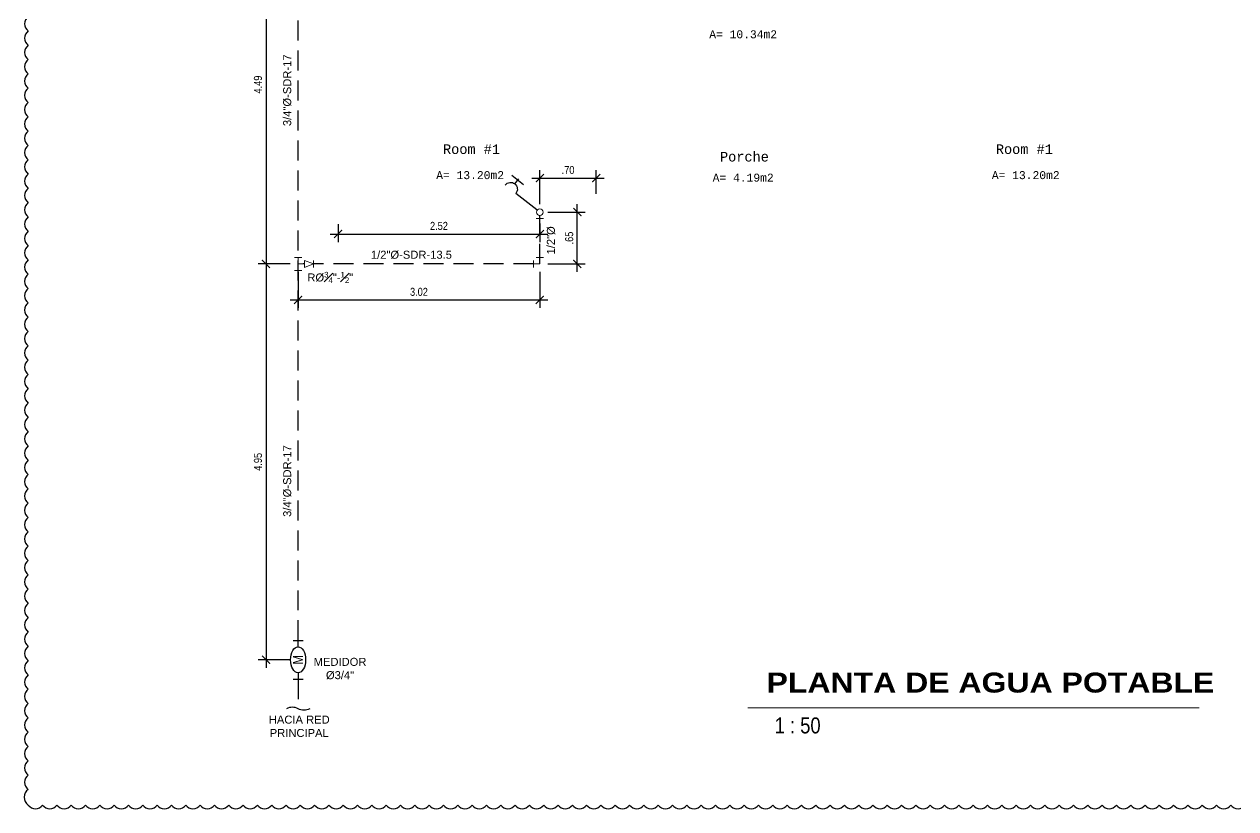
# Model space of a CAD drawing. Header units: metres. Extents: x 2 to 147, y 24 to 94.
# Drawn here: x 30.37 to 45.51, y 23.52 to 33.33 of the extents above; entities that cross this region are included whole.
import ezdxf
from ezdxf.enums import TextEntityAlignment as Align

# ---------------------------------------------------------------- set-up
doc = ezdxf.new("R2010")
doc.units = ezdxf.units.M
doc.header["$MEASUREMENT"] = 0
doc.header["$PDMODE"] = 35
for name, pattern in [('CONTINOUS', [0]), ('CONTINUA', [0]), ('HIDDEN', [0.375, 0.25, -0.125])]:
    doc.linetypes.add(name, pattern=pattern)
doc.layers.get('Defpoints').update_dxf_attribs({"color": 171})
for name, color, linetype in [('002-TextoAmbiente', 1, 'Continuous'), ('A POT', 4, 'HIDDEN'), ('A POT iso', 4, 'HIDDEN'), ('A RES textos', 2, 'Continuous'), ('AP TEXTOS', 2, 'Continuous'), ('TEXTOS', 2, 'Continuous')]:
    doc.layers.add(name, color=color, linetype=linetype)
doc.layers.add('A POT accesorios', color=3, linetype='Continuous', lineweight=18)
doc.styles.add('Architect Hand_2', font='ARIALN.TTF', dxfattribs={"height": 0.003953})
doc.styles.add('ARIAL', font='arial.ttf')
doc.styles.add('Arial Black_4', font='', dxfattribs={"height": 0.005})
doc.styles.add('COTAS', font='ARIALN.TTF')
doc.styles.add('NOTAS', font='ARIALN.TTF')
doc.styles.add('romans', font='romans.shx', dxfattribs={"height": 1.8})
doc.styles.get('Arial Black_4').set_extended_font_data('Arial Black', bold=True)
doc.dimstyles.new('ESC-50', dxfattribs={"dimtxt": 0.1, "dimasz": 0.1, "dimexe": 0.1, "dimexo": 0.1, "dimgap": 0.05, "dimtad": 1, "dimzin": 4, "dimdsep": 46, "dimtxsty": 'COTAS', "dimblk": 'ARCHTICK', "dimcen": 0.1, "dimdle": 0.1, "dimclrd": 1, "dimclre": 1, "dimclrt": 2, "dimazin": 0, "dimtfac": 0.75, "dimtmove": 1, "dimatfit": 3, "dimldrblk": 'FLE', "dimfxl": 0.1, "dimtvp": 1.5, "dimtfill": 1, "dimtolj": 1, "dimtzin": 0, "dimarcsym": 0})

# ---------------------------------------------------------------- blocks, each defined once
blk = doc.blocks.new('MEDIDOR')
at = {"color": 0, "linetype": 'CONTINUA'}
for p, q in [((-0.051, 0), (0.051, 0)), ((0, -0.063), (0, 0)), ((0, -0.324), (0, -0.387)), ((-0.051, -0.387), (0.051, -0.387))]:
    blk.add_line(p, q, dxfattribs=at)
blk.add_ellipse((0, -0.194), major_axis=(0, 0.13), ratio=0.578947, dxfattribs=at)
at = {"color": 0, "style": 'NOTAS'}
blk.add_text('M', height=0.1, rotation=90, dxfattribs=at).set_placement((0, -0.194), align=Align.MIDDLE_CENTER)
blk = doc.blocks.new('A$C651ad4a3')
at = {"color": 0}
blk.add_wipeout([(-0.045, 0), (0.045, 0), (0, -0.113)], dxfattribs=at)
blk.add_lwpolyline([(-0.045, 0), (0, -0.113), (0.045, 0)], close=True, dxfattribs=at)
blk.add_lwpolyline([(-0.045, -0.113), (0.045, -0.113)], dxfattribs=at)
blk = doc.blocks.new('A$C4c8fdb71')
at = {"color": 0}
for points in [[(0.045, 0.081), (-0.045, 0.081)], [(0, 0.081), (0, -0.081)], [(0, 0), (0.081, 0)], [(0.081, 0.045), (0.081, -0.045)], [(0.045, -0.081), (-0.045, -0.081)]]:
    blk.add_lwpolyline(points, dxfattribs=at)
blk = doc.blocks.new('A$C2AB82CD6')
at = {"color": 0, "linetype": 'Continuous'}
for p, q in [((0.0482, 0.1094), (0.0879, 0.1491)), ((0.0807, 0.1166), (0.0636, 0.1337)), ((0, 0), (0.0807, 0.0807))]:
    blk.add_line(p, q, dxfattribs=at)
blk.add_arc((0.0986, 0.0986), 0.0254, 45, 225, dxfattribs=at)
blk = doc.blocks.new('A$C1b8cae82')
blk.add_wipeout([(0, 0.042), (0.011, 0.041), (0.021, 0.037), (0.03, 0.03), (0.037, 0.021), (0.041, 0.011), (0.042, 0), (0.041, -0.011), (0.037, -0.021), (0.03, -0.03), (0.021, -0.037), (0.011, -0.041), (0, -0.042), (-0.011, -0.041), (-0.021, -0.037), (-0.03, -0.03), (-0.037, -0.021), (-0.041, -0.011), (-0.042, 0), (-0.041, 0.011), (-0.037, 0.021), (-0.03, 0.03), (-0.021, 0.037), (-0.011, 0.041)])
at = {"color": 0, "linetype": 'Continuous'}
for points in [[(-0.045, 0.081), (0.045, 0.081)], [(0, 0.042), (0, 0.081)]]:
    blk.add_lwpolyline(points, dxfattribs=at)
blk.add_circle((0, 0), 0.0424, dxfattribs=at)
blk = doc.blocks.new('A$C6b87ac3d')
at = {"color": 0}
for points in [[(0.045, 0.081), (-0.045, 0.081)], [(0, 0.081), (0, 0), (0.081, 0)], [(0.081, 0.045), (0.081, -0.045)]]:
    blk.add_lwpolyline(points, dxfattribs=at)
blk = doc.blocks.new('_ARCHTICK')
at = {"color": 0, "linetype": 'ByBlock', "const_width": 0.15}
blk.add_lwpolyline([(-0.5, -0.5), (0.5, 0.5)], dxfattribs=at)
blk = doc.blocks.new('*D213')
at = {"layer": 'A RES textos', "color": 1, "lineweight": -2, "transparency": 16777216}
for p, q in [((33.794, 30.234), (33.794, 29.784)), ((36.816, 30.234), (36.816, 29.784)), ((33.694, 29.884), (36.916, 29.884))]:
    blk.add_line(p, q, dxfattribs=at)
at = {"layer": 'Defpoints', "color": 0, "transparency": 16777216}
for p in [(33.794, 30.334), (36.816, 30.334), (36.816, 29.884)]:
    blk.add_point(p, dxfattribs=at)
at = {"layer": 'A RES textos', "color": 1, "lineweight": -2, "transparency": 16777216, "xscale": 0.1, "yscale": 0.1, "zscale": 0.1, "rotation": 180}
blk.add_blockref('_ARCHTICK', (33.794, 29.884), dxfattribs=at)
at = {"layer": 'A RES textos', "color": 1, "lineweight": -2, "transparency": 16777216, "xscale": 0.1, "yscale": 0.1, "zscale": 0.1}
blk.add_blockref('_ARCHTICK', (36.816, 29.884), dxfattribs=at)
at = {"layer": 'A RES textos', "color": 2, "transparency": 16777216, "insert": (35.305, 29.985), "char_height": 0.1, "attachment_point": 5, "style": 'COTAS', "bg_fill": 3, "box_fill_scale": 1.25, "bg_fill_color": 256, "bg_fill_true_color": 13158600, "bg_fill_transparency": 0}
blk.add_mtext('\\A1;3.02', dxfattribs=at)
blk = doc.blocks.new('FLE')
at = {"linetype": 'Continuous'}
h = blk.add_hatch(color=2, dxfattribs=at)
h.paths.add_polyline_path([(-0.57, -0.62), (-0.42, -0.71), (0, 0), (-0.2, 0)])
h.paths.add_polyline_path([(-0.42, 0.71), (-0.57, 0.62), (-0.2, 0), (0, 0)])
at = {"color": 1, "linetype": 'Continuous'}
for p, q in [((0, 0), (-1, 0)), ((-0.31, 0.77), (-0.69, 0.55)), ((-0.2, 0), (-0.64, 0.73)), ((-0.2, 0), (-0.64, -0.73)), ((0.07, -0.11), (-0.49, 0.82)), ((0.07, 0.11), (-0.49, -0.82)), ((-0.69, -0.55), (-0.31, -0.77))]:
    blk.add_line(p, q, dxfattribs=at)
blk = doc.blocks.new('*D214')
at = {"layer": 'A RES textos', "color": 1, "lineweight": -2, "transparency": 16777216}
for p, q in [((37.284, 30.234), (37.284, 31.082)), ((36.916, 30.982), (37.384, 30.982)), ((36.916, 30.334), (37.384, 30.334))]:
    blk.add_line(p, q, dxfattribs=at)
at = {"layer": 'Defpoints', "color": 0, "transparency": 16777216}
for p in [(36.816, 30.982), (37.284, 30.982), (36.816, 30.334)]:
    blk.add_point(p, dxfattribs=at)
at = {"layer": 'A RES textos', "color": 1, "lineweight": -2, "transparency": 16777216, "xscale": 0.1, "yscale": 0.1, "zscale": 0.1}
for p, rotation in [((37.284, 30.982), 90), ((37.284, 30.334), 270)]:
    blk.add_blockref('_ARCHTICK', p, dxfattribs=dict(at, rotation=rotation))
at = {"layer": 'A RES textos', "color": 2, "transparency": 16777216, "insert": (37.183, 30.658), "char_height": 0.1, "attachment_point": 5, "rotation": 90, "style": 'COTAS', "bg_fill": 3, "box_fill_scale": 1.25, "bg_fill_color": 256, "bg_fill_true_color": 13158600, "bg_fill_transparency": 0}
blk.add_mtext('\\A1;.65', dxfattribs=at)
blk = doc.blocks.new('*D215')
at = {"layer": 'A RES textos', "color": 1, "lineweight": -2, "transparency": 16777216}
for p, q in [((34.294, 30.832), (34.294, 30.608)), ((36.816, 30.839), (36.816, 30.608)), ((34.194, 30.708), (36.916, 30.708))]:
    blk.add_line(p, q, dxfattribs=at)
at = {"layer": 'Defpoints', "color": 0, "transparency": 16777216}
for p in [(34.294, 30.932), (36.816, 30.939), (36.816, 30.708)]:
    blk.add_point(p, dxfattribs=at)
at = {"layer": 'A RES textos', "color": 1, "lineweight": -2, "transparency": 16777216, "xscale": 0.1, "yscale": 0.1, "zscale": 0.1, "rotation": 180}
blk.add_blockref('_ARCHTICK', (34.294, 30.708), dxfattribs=at)
at = {"layer": 'A RES textos', "color": 1, "lineweight": -2, "transparency": 16777216, "xscale": 0.1, "yscale": 0.1, "zscale": 0.1}
blk.add_blockref('_ARCHTICK', (36.816, 30.708), dxfattribs=at)
at = {"layer": 'A RES textos', "color": 2, "transparency": 16777216, "insert": (35.555, 30.809), "char_height": 0.1, "attachment_point": 5, "style": 'COTAS', "bg_fill": 3, "box_fill_scale": 1.25, "bg_fill_color": 256, "bg_fill_true_color": 13158600, "bg_fill_transparency": 0}
blk.add_mtext('\\A1;2.52', dxfattribs=at)
blk = doc.blocks.new('*D216')
at = {"layer": 'A RES textos', "color": 1, "lineweight": -2, "transparency": 16777216}
for p, q in [((36.816, 31.082), (36.816, 31.507)), ((37.521, 31.21), (37.521, 31.507)), ((36.716, 31.407), (37.621, 31.407))]:
    blk.add_line(p, q, dxfattribs=at)
at = {"layer": 'Defpoints', "color": 0, "transparency": 16777216}
for p in [(37.521, 31.407), (37.521, 31.11), (36.816, 30.982)]:
    blk.add_point(p, dxfattribs=at)
at = {"layer": 'A RES textos', "color": 1, "lineweight": -2, "transparency": 16777216, "xscale": 0.1, "yscale": 0.1, "zscale": 0.1, "rotation": 180}
blk.add_blockref('_ARCHTICK', (36.816, 31.407), dxfattribs=at)
at = {"layer": 'A RES textos', "color": 1, "lineweight": -2, "transparency": 16777216, "xscale": 0.1, "yscale": 0.1, "zscale": 0.1}
blk.add_blockref('_ARCHTICK', (37.521, 31.407), dxfattribs=at)
at = {"layer": 'A RES textos', "color": 2, "transparency": 16777216, "insert": (37.168, 31.508), "char_height": 0.1, "attachment_point": 5, "style": 'COTAS', "bg_fill": 3, "box_fill_scale": 1.25, "bg_fill_color": 256, "bg_fill_true_color": 13158600, "bg_fill_transparency": 0}
blk.add_mtext('\\A1;.70', dxfattribs=at)
blk = doc.blocks.new('*D232')
at = {"layer": 'A RES textos', "color": 1, "lineweight": -2, "transparency": 16777216}
for p, q in [((33.394, 34.92), (33.394, 30.234)), ((33.694, 34.82), (33.294, 34.82)), ((33.694, 30.334), (33.294, 30.334))]:
    blk.add_line(p, q, dxfattribs=at)
at = {"layer": 'Defpoints', "color": 0, "transparency": 16777216}
for p in [(33.794, 34.82), (33.394, 30.334), (33.794, 30.334)]:
    blk.add_point(p, dxfattribs=at)
at = {"layer": 'A RES textos', "color": 1, "lineweight": -2, "transparency": 16777216, "xscale": 0.1, "yscale": 0.1, "zscale": 0.1}
for p, rotation in [((33.394, 34.82), 90), ((33.394, 30.334), 270)]:
    blk.add_blockref('_ARCHTICK', p, dxfattribs=dict(at, rotation=rotation))
at = {"layer": 'A RES textos', "color": 2, "transparency": 16777216, "insert": (33.293, 32.577), "char_height": 0.1, "attachment_point": 5, "rotation": 90, "style": 'COTAS', "bg_fill": 3, "box_fill_scale": 1.25, "bg_fill_color": 256, "bg_fill_true_color": 13158600, "bg_fill_transparency": 0}
blk.add_mtext('\\A1;4.49', dxfattribs=at)
blk = doc.blocks.new('*D233')
at = {"layer": 'A RES textos', "color": 1, "lineweight": -2, "transparency": 16777216}
for p, q in [((33.394, 30.434), (33.394, 25.286)), ((33.694, 30.334), (33.294, 30.334)), ((33.695, 25.386), (33.294, 25.386))]:
    blk.add_line(p, q, dxfattribs=at)
at = {"layer": 'Defpoints', "color": 0, "transparency": 16777216}
for p in [(33.794, 30.334), (33.394, 25.386), (33.795, 25.386)]:
    blk.add_point(p, dxfattribs=at)
at = {"layer": 'A RES textos', "color": 1, "lineweight": -2, "transparency": 16777216, "xscale": 0.1, "yscale": 0.1, "zscale": 0.1}
for p, rotation in [((33.394, 30.334), 90), ((33.394, 25.386), 270)]:
    blk.add_blockref('_ARCHTICK', p, dxfattribs=dict(at, rotation=rotation))
at = {"layer": 'A RES textos', "color": 2, "transparency": 16777216, "insert": (33.293, 27.86), "char_height": 0.1, "attachment_point": 5, "rotation": 90, "style": 'COTAS', "bg_fill": 3, "box_fill_scale": 1.25, "bg_fill_color": 256, "bg_fill_true_color": 13158600, "bg_fill_transparency": 0}
blk.add_mtext('\\A1;4.95', dxfattribs=at)

msp = doc.modelspace()

# ---------------------------------------------------------------- linework, layer by layer
at = {"layer": 'A POT'}
for p, q in [((33.7944, 25.6287), (33.7944, 39.6529)), ((36.816, 30.3335), (36.816, 30.9395)), ((36.7351, 30.3335), (33.7944, 30.3335)), ((33.795, 25.1445), (33.795, 24.7727))]:
    msp.add_line(p, q, dxfattribs=at)
at = {"layer": 'A POT iso', "color": 1, "linetype": 'CONTINOUS', "ltscale": 0.6}
msp.add_lwpolyline([(33.9398, 24.7727, -0.2613206), (33.795, 24.7727, 0.2613206), (33.6501, 24.7727)], format="xyb", dxfattribs=at)
at = {"layer": 'TEXTOS', "lineweight": 9}
msp.add_line((39.4169, 24.7864), (45.0565, 24.7864), dxfattribs=at)

# ---------------------------------------------------------------- block references
at = {"layer": 'A POT', "color": 3, "linetype": 'HIDDEN', "ltscale": 0.001, "xscale": -3.333333333333337, "yscale": 3.333333333333337, "zscale": 3.333333333333337, "rotation": 6.918742062138934}
msp.add_blockref('A$C2AB82CD6', (36.816, 30.9819), dxfattribs=at)
at = {"layer": 'A POT', "xscale": 1.250000000000006, "yscale": 1.250000000000006, "zscale": 1.250000000000006, "rotation": 0.02154642347771565}
msp.add_blockref('MEDIDOR', (33.7948, 25.6285), dxfattribs=at)
at = {"layer": 'A POT accesorios', "rotation": 89.99999999995534}
msp.add_blockref('A$C6b87ac3d', (36.816, 30.3335, -0.0001), dxfattribs=at)

# ---------------------------------------------------------------- texts
at = {"layer": '002-TextoAmbiente', "width": 1.737026, "attachment_point": 5, "style": 'romans'}
for s, insert, char_height in [('\\pt0.4;{\\fConsolas|b0|i0|c0|p49;A= 10.34m2}', (39.3566, 33.2044), 0.1), ('\\pt0.48;{\\fConsolas|b0|i0|c0|p49;Room #1}', (35.9619, 31.7679), 0.12), ('\\pt0.48;{\\fConsolas|b0|i0|c0|p49;Room #1}', (42.8705, 31.7679), 0.12), ('\\pt0.48;{\\fConsolas|b0|i0|c0|p49;Porche}', (39.3725, 31.6738), 0.12), ('\\pt0.4;{\\fConsolas|b0|i0|c0|p49;A= 13.20m2}', (35.9445, 31.4435), 0.1), ('\\pt0.4;{\\fConsolas|b0|i0|c0|p49;A= 13.20m2}', (42.8879, 31.4435), 0.1), ('\\pt0.4;{\\fConsolas|b0|i0|c0|p49;A= 4.19m2}', (39.3566, 31.412), 0.1)]:
    msp.add_mtext(s, dxfattribs=dict(at, insert=insert, char_height=char_height))
at = {"layer": 'AP TEXTOS', "char_height": 0.1, "attachment_point": 5, "rotation": 90, "style": 'ARIAL'}
for s, insert, width in [('3/4"%%C-SDR-17', (33.6603, 32.5053), 0.875022), ('1/2"%%C', (36.9554, 30.6293), 0.348271), ('3/4"%%C-SDR-17', (33.6603, 27.62), 0.875022)]:
    msp.add_mtext(s, dxfattribs=dict(at, insert=insert, width=width))
at = {"layer": 'AP TEXTOS', "char_height": 0.1, "width": 0.875022, "attachment_point": 5, "style": 'ARIAL'}
for s, insert in [('1/2"%%C-SDR-13.5', (35.2111, 30.4474)), ('\\A1;MEDIDOR %%C3/4"', (34.3188, 25.2746)), ('HACIA RED PRINCIPAL', (33.809, 24.5532))]:
    msp.add_mtext(s, dxfattribs=dict(at, insert=insert))
at = {"layer": 'TEXTOS', "lineweight": 9, "insert": (39.6487, 25.2256), "char_height": 0.25, "width": 5.380399, "attachment_point": 1, "line_spacing_factor": 1.176471, "style": 'Arial Black_4', "bg_fill": 3, "box_fill_scale": 1.25, "bg_fill_color": 0, "bg_fill_transparency": 0}
msp.add_mtext('PLANTA DE AGUA POTABLE', dxfattribs=at)
at = {"layer": 'TEXTOS', "lineweight": 9, "insert": (39.6872, 24.6649), "char_height": 0.2, "width": 1.672296, "attachment_point": 1, "line_spacing_factor": 1.046694, "style": 'Architect Hand_2'}
msp.add_mtext(' 1 : 50', dxfattribs=at)

# ---------------------------------------------------------------- next in the draw order: block references
at = {"layer": 'A POT accesorios', "xscale": -1}
for name, p, rotation in [('A$C1b8cae82', (36.816, 30.9819), 180), ('A$C651ad4a3', (33.8753, 30.3335), 89.99999999999706)]:
    msp.add_blockref(name, p, dxfattribs=dict(at, rotation=rotation))

# ---------------------------------------------------------------- next in the draw order: block references
at = {"layer": 'A POT accesorios'}
msp.add_blockref('A$C4c8fdb71', (33.7944, 30.3335), dxfattribs=at)

# ---------------------------------------------------------------- next in the draw order: texts
at = {"layer": 'AP TEXTOS', "insert": (34.1969, 30.1652), "char_height": 0.1, "width": 0.549668, "attachment_point": 5, "style": 'ARIAL', "bg_fill": 3, "box_fill_scale": 1.1, "bg_fill_color": 256, "bg_fill_transparency": 0}
msp.add_mtext('\\A1;R%%C{\\H0.7x;\\S3#4;}"-{\\H0.7x;\\S1#2;}"', dxfattribs=at)

# ---------------------------------------------------------------- next in the draw order: linework, layer by layer
at = {"layer": 'Defpoints'}
msp.add_lwpolyline([(30.4232, 33.4258, 0.5205671), (30.4232, 33.2469, 0.5205671), (30.4232, 33.068, 0.5205671), (30.4232, 32.8891, 0.5205671), (30.4232, 32.7102, 0.5205671), (30.4232, 32.5313, 0.5205671), (30.4232, 32.3524, 0.5205671), (30.4232, 32.1734, 0.5205671), (30.4232, 31.9945, 0.5205671), (30.4232, 31.8156, 0.5205671), (30.4232, 31.6367, 0.5205671), (30.4232, 31.4578, 0.5205671), (30.4232, 31.2789, 0.5205671), (30.4232, 31.1, 0.5205671), (30.4232, 30.9211, 0.5205671), (30.4232, 30.7422, 0.5205671), (30.4232, 30.5633, 0.5205671), (30.4232, 30.3843, 0.5205671), (30.4232, 30.2054, 0.5205671), (30.4232, 30.0265, 0.5205671), (30.4232, 29.8476, 0.5205671), (30.4232, 29.6687, 0.5205671), (30.4232, 29.4898, 0.5205671), (30.4232, 29.3109, 0.5205671), (30.4232, 29.132, 0.5205671), (30.4232, 28.9531, 0.5205671), (30.4232, 28.7742, 0.5205671), (30.4232, 28.5952, 0.5205671), (30.4232, 28.4163, 0.5205671), (30.4232, 28.2374, 0.5205671), (30.4232, 28.0585, 0.5205671), (30.4232, 27.8796, 0.5205671), (30.4232, 27.7007, 0.5205671), (30.4232, 27.5218, 0.5205671), (30.4232, 27.3429, 0.5205671), (30.4232, 27.164, 0.5205671), (30.4232, 26.9851, 0.5205671), (30.4232, 26.8061, 0.5205671), (30.4232, 26.6272, 0.5205671), (30.4232, 26.4483, 0.5205671), (30.4232, 26.2694, 0.5205671), (30.4232, 26.0905, 0.5205671), (30.4232, 25.9116, 0.5205671), (30.4232, 25.7327, 0.5205671), (30.4232, 25.5538, 0.5205671), (30.4232, 25.3749, 0.5205671), (30.4232, 25.1959, 0.5205671), (30.4232, 25.017, 0.5205671), (30.4232, 24.8381, 0.5205671), (30.4232, 24.6592, 0.5205671), (30.4232, 24.4803, 0.5205671), (30.4232, 24.3014, 0.5205671), (30.4232, 24.1225, 0.5205671), (30.4232, 23.9436, 0.5205671), (30.4232, 23.7647, 0.5205671), (30.4232, 23.5694, 0.5205671), (30.6021, 23.5694, 0.5205671), (30.781, 23.5694, 0.5205671), (30.9599, 23.5694, 0.5205671), (31.1388, 23.5694, 0.5205671), (31.3177, 23.5694, 0.5205671), (31.4966, 23.5694, 0.5205671), (31.6755, 23.5694, 0.5205671), (31.8545, 23.5694, 0.5205671), (32.0334, 23.5694, 0.5205671), (32.2123, 23.5694, 0.5205671), (32.3912, 23.5694, 0.5205671), (32.5701, 23.5694, 0.5205671), (32.749, 23.5694, 0.5205671), (32.9279, 23.5694, 0.5205671), (33.1068, 23.5694, 0.5205671), (33.2857, 23.5694, 0.5205671), (33.4647, 23.5694, 0.5205671), (33.6436, 23.5694, 0.5205671), (33.8225, 23.5694, 0.5205671), (34.0014, 23.5694, 0.5205671), (34.1803, 23.5694, 0.5205671), (34.3592, 23.5694, 0.5205671), (34.5381, 23.5694, 0.5205671), (34.717, 23.5694, 0.5205671), (34.8959, 23.5694, 0.5205671), (35.0748, 23.5694, 0.5205671), (35.2538, 23.5694, 0.5205671), (35.4327, 23.5694, 0.5205671), (35.6116, 23.5694, 0.5205671), (35.7905, 23.5694, 0.5205671), (35.9694, 23.5694, 0.5205671), (36.1483, 23.5694, 0.5205671), (36.3272, 23.5694, 0.5205671), (36.5061, 23.5694, 0.5205671), (36.685, 23.5694, 0.5205671), (36.8639, 23.5694, 0.5205671), (37.0429, 23.5694, 0.5205671), (37.2218, 23.5694, 0.5205671), (37.4007, 23.5694, 0.5205671), (37.5796, 23.5694, 0.5205671), (37.7585, 23.5694, 0.5205671), (37.9374, 23.5694, 0.5205671), (38.1163, 23.5694, 0.5205671), (38.2952, 23.5694, 0.5205671), (38.4741, 23.5694, 0.5205671), (38.653, 23.5694, 0.5205671), (38.832, 23.5694, 0.5205671), (39.0109, 23.5694, 0.5205671), (39.1898, 23.5694, 0.5205671), (39.3687, 23.5694, 0.5205671), (39.5476, 23.5694, 0.5205671), (39.7265, 23.5694, 0.5205671), (39.9054, 23.5694, 0.5205671), (40.0843, 23.5694, 0.5205671), (40.2632, 23.5694, 0.5205671), (40.4421, 23.5694, 0.5205671), (40.6211, 23.5694, 0.5205671), (40.8, 23.5694, 0.5205671), (40.9789, 23.5694, 0.5205671), (41.1578, 23.5694, 0.5205671), (41.3367, 23.5694, 0.5205671), (41.5156, 23.5694, 0.5205671), (41.6945, 23.5694, 0.5205671), (41.8734, 23.5694, 0.5205671), (42.0523, 23.5694, 0.5205671), (42.2313, 23.5694, 0.5205671), (42.4102, 23.5694, 0.5205671), (42.5891, 23.5694, 0.5205671), (42.768, 23.5694, 0.5205671), (42.9469, 23.5694, 0.5205671), (43.1258, 23.5694, 0.5205671), (43.3047, 23.5694, 0.5205671), (43.4836, 23.5694, 0.5205671), (43.6625, 23.5694, 0.5205671), (43.8414, 23.5694, 0.5205671), (44.0204, 23.5694, 0.5205671), (44.1993, 23.5694, 0.5205671), (44.3782, 23.5694, 0.5205671), (44.5571, 23.5694, 0.5205671), (44.736, 23.5694, 0.5205671), (44.9149, 23.5694, 0.5205671), (45.0938, 23.5694, 0.5205671), (45.2727, 23.5694, 0.5205671), (45.4516, 23.5694, 0.5205671), (45.6305, 23.5694, 0.5205671)], format="xyb", dxfattribs=at)

# ---------------------------------------------------------------- next in the draw order: dimensions: what is measured, and where the dimension line sits
at = {"layer": 'A RES textos'}
dim = msp.add_linear_dim(base=(36.816, 29.8836), p1=(33.7944, 30.3335), p2=(36.816, 30.3335), dimstyle='ESC-50', dxfattribs=at)
dim.commit()
dim.dimension.update_dxf_attribs({"geometry": '*D213', "text_midpoint": (35.3052, 29.9847)})

# ---------------------------------------------------------------- next in the draw order: dimensions: what is measured, and where the dimension line sits
for base, p1, p2, picture, middle in [((33.3943, 30.3335), (33.7944, 34.8202), (33.7944, 30.3335), '*D232', (33.2933, 32.5769)), ((37.2839, 30.9819), (36.816, 30.3335), (36.816, 30.9819), '*D214', (37.1828, 30.6577))]:
    dim = msp.add_linear_dim(base=base, p1=p1, p2=p2, angle=90, dimstyle='ESC-50', dxfattribs=at)
    dim.commit()
    dim.dimension.update_dxf_attribs({"geometry": picture, "text_midpoint": middle})

# ---------------------------------------------------------------- next in the draw order: dimensions: what is measured, and where the dimension line sits
dim = msp.add_linear_dim(base=(36.816, 30.7077), p1=(34.2944, 30.9319), p2=(36.816, 30.9395), dimstyle='ESC-50', dxfattribs=at)
dim.commit()
dim.dimension.update_dxf_attribs({"geometry": '*D215', "text_midpoint": (35.5552, 30.8087)})
dim = msp.add_linear_dim(base=(33.3943, 25.3865), p1=(33.7944, 30.3335), p2=(33.7949, 25.3865), angle=90, dimstyle='ESC-50', dxfattribs=at)
dim.commit()
dim.dimension.update_dxf_attribs({"geometry": '*D233', "text_midpoint": (33.2933, 27.86)})

# ---------------------------------------------------------------- next in the draw order: dimensions: what is measured, and where the dimension line sits
dim = msp.add_linear_dim(base=(37.5206, 31.4067), p1=(36.816, 30.9819), p2=(37.5206, 31.1103), dimstyle='ESC-50', dxfattribs=at)
dim.commit()
dim.dimension.update_dxf_attribs({"geometry": '*D216', "text_midpoint": (37.1683, 31.5078)})

doc.saveas('drawing.dxf')
